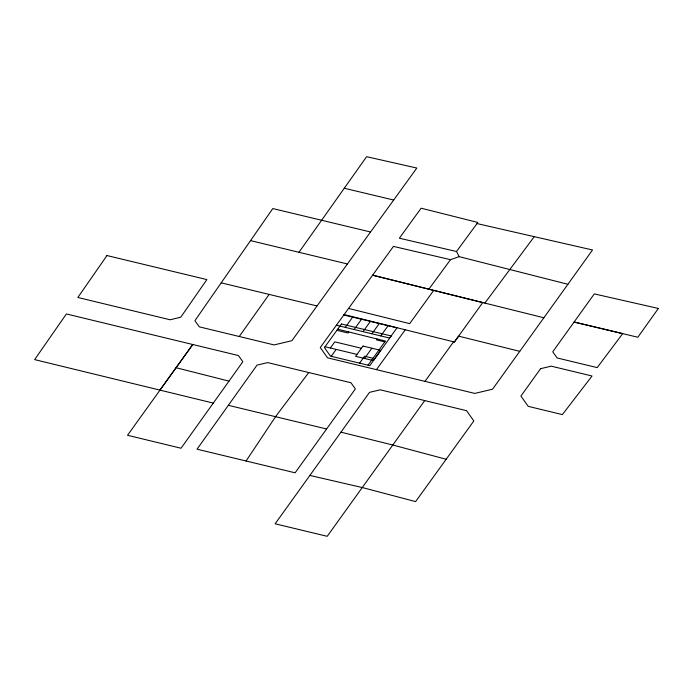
<?xml version="1.0" encoding="UTF-8"?>
<svg xmlns="http://www.w3.org/2000/svg" width="693" height="693" viewBox="0 0 693 693"><rect width="100%" height="100%" fill="white"/><g stroke="black" fill="none" stroke-linecap="round" stroke-linejoin="round"><path stroke-width="1.04" d="M246.076 460.992L275.771 416.38L308.749 372.531M370.547 231.99L272.799 208.558L194.906 320.686L199.333 326.853L274.081 344.923L291.892 340.696L416.822 168.044L366.606 156.687L298.96 252.287M239.25 336.495L269.135 294.404M229.002 381.124L242.836 361.703L238.409 355.535L66.381 313.955L34.65 359.615L213.288 403.101L229.002 381.124L176.091 367.714L127.529 435.282L181.038 448.241L213.288 403.101M228.352 405.327L257.008 365.142L267.663 362.595L350.97 382.753L355.379 388.912L295.123 472.799L197.029 449.185L228.352 405.327L326.585 428.984M176.091 367.714L192.758 344.499L159.97 390.116M309.866 475.433L362.257 487.534L415.601 501.602L473.839 420.946L466.554 410.68L380.197 389.804L369.542 392.342L275.138 523.795L327.209 536.313L424.74 400.571M567.913 284.286L492.55 389.206L474.792 393.425L327.538 357.822L320.253 347.557L393.442 246.405L450.511 259.667L459.173 256.653L567.913 284.286L592.524 249.982L477.018 223.57M330.362 348.007L334.806 341.857L361.417 348.267M345.27 327.373L352.668 317.125M331.211 356.306L336.192 349.411M348.804 331.947L348.033 333.012L336.876 330.327M354.14 329.513L361.538 319.265M363.011 331.644L370.409 321.405M371.881 333.783L379.279 323.536M359.598 363.141L364.579 356.245L372.999 358.272M377.061 338.972L376.42 339.856L384.84 341.883M364.475 358.454L371.872 348.215M380.752 335.923L388.158 325.675M368.018 365.168L385.438 341.06L337.708 329.184M376.446 369.646L405.24 329.79M424.982 381.375L453.56 341.796L454.4 342.004L482.735 302.572L433.714 290.402L409.676 323.648L348.553 308.428M428.872 289.18L450.511 259.667M456.496 251.507L477.841 222.453L421.119 208.195L399.367 238.21L456.496 251.507L459.173 256.653M534.26 236.659L484.857 303.101M344.256 188.245L393.685 200.017M250.511 240.61L347.41 263.972M221.197 282.839L317.039 305.959M343.797 314.994L397.028 327.815L389.631 338.054L336.391 325.234M325.034 346.725L356.982 354.409M543.858 317.766L372.617 275.19L433.714 290.402M519.741 351.342L458.619 336.148L454.4 342.004L344.092 314.579M340.939 432.155L392.818 445.027L446.188 459.268M106.973 255.544L77.85 297.47L170.106 319.776L180.769 317.203L206.869 279.591L106.973 255.544M658.35 308.454L637.846 337.248L574.09 322.037L622.704 333.619L597.201 367.619L557.12 357.952L552.745 351.784L594.291 293.893L658.35 308.454M540.592 368.685L520.911 396.093L528.222 406.349L562.37 414.605L592.039 376.004L551.221 366.164L540.592 368.685M341.458 323.995L324.419 347.583L330.492 356.133L369.819 365.601L391.224 335.975L341.458 323.995M363.002 346.076L355.596 356.323L373.345 360.594L380.743 350.346L363.002 346.076"/></g></svg>
